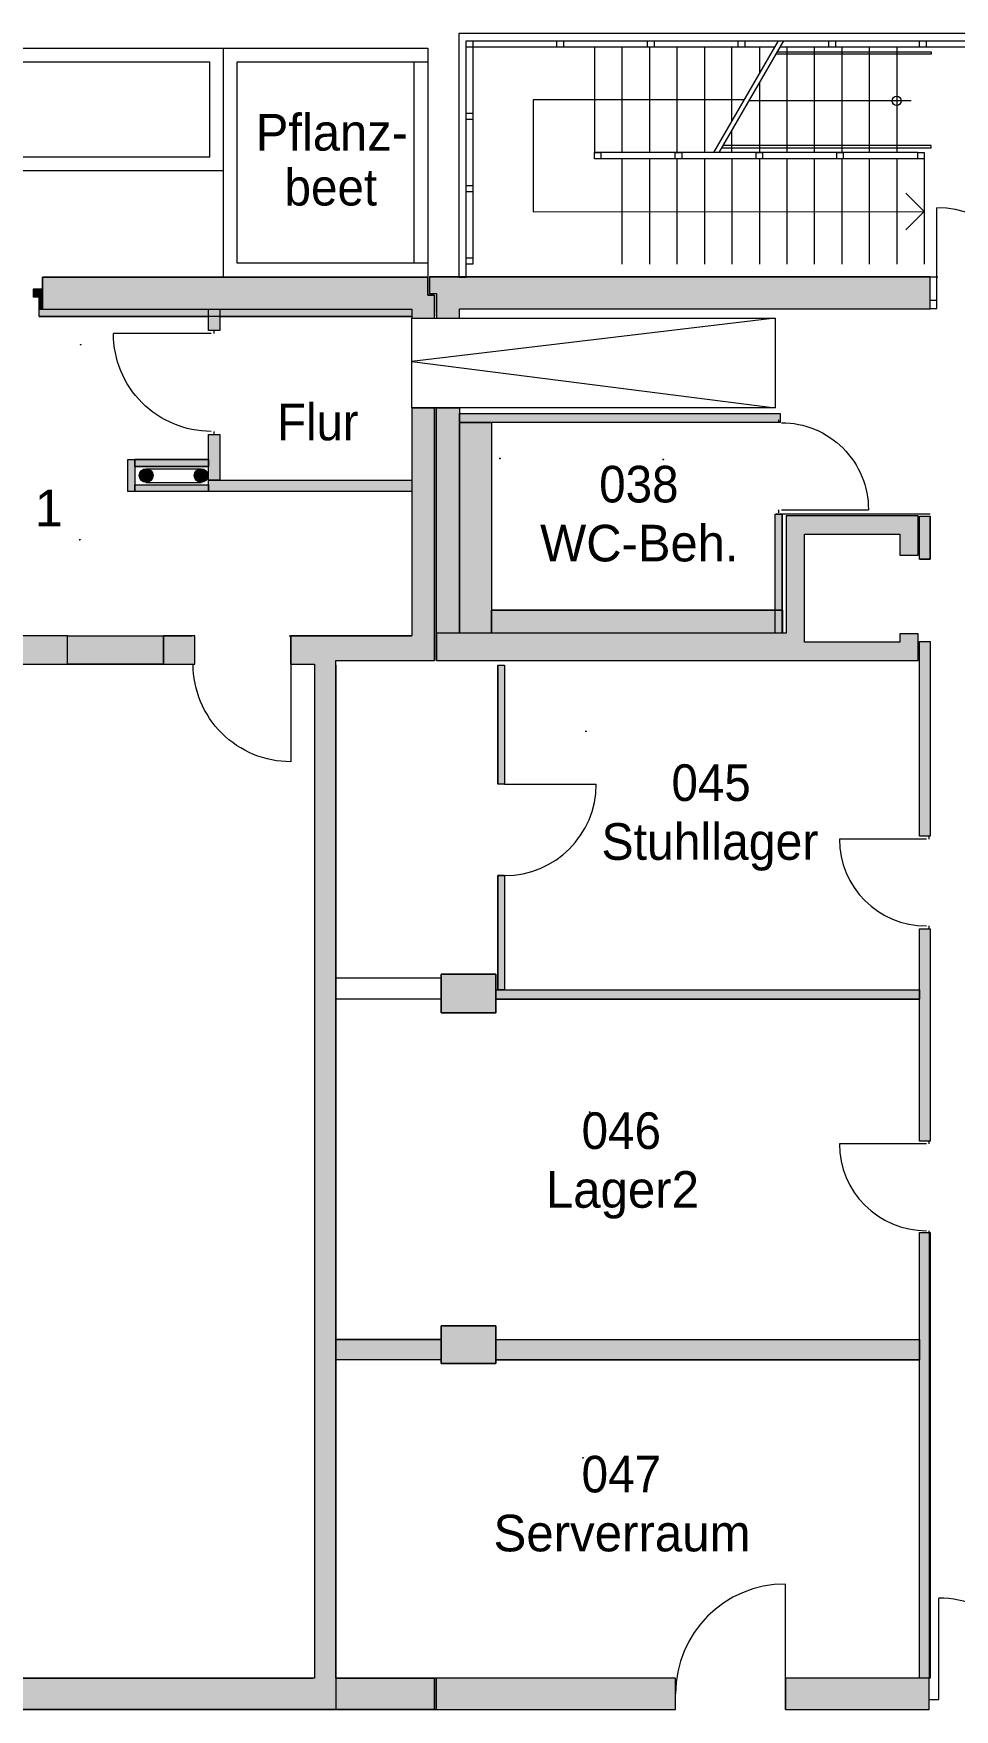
# Model space of a CAD drawing. Header units: inches. Extents: x 50200 to 250609, y 23637 to 115190.
# Drawn here: x 91219 to 101276, y 51720 to 70029 of the extents above; entities that cross this region are included whole.
import ezdxf

# ---------------------------------------------------------------- set-up
doc = ezdxf.new("R2010")
doc.units = ezdxf.units.IN
doc.header["$LTSCALE"] = 200
doc.header["$MEASUREMENT"] = 0
doc.header["$PDMODE"] = 34
doc.header["$PDSIZE"] = 5
doc.linetypes.add('Standardmuster', pattern=[0])
doc.linetypes.add('Volllinie', pattern=[0])
doc.layers.add('Grundebene', color=7, linetype='Continuous')
doc.styles.add('ARIAL', font='arial.ttf', dxfattribs={"height": 0.2})

# ---------------------------------------------------------------- blocks, each defined once
blk = doc.blocks.new('Color_Area-2F9')
at = {"layer": 'Grundebene', "true_color": 0x000000, "transparency": 33554687}
blk.add_hatch(color=18, dxfattribs=at).paths.add_polyline_path([(91589, 63449), (85839, 63449), (85839, 67019), (87619, 67019), (87619, 67369), (85039, 67369), (85039, 67019), (85689, 67019), (85689, 63449), (84946, 63449), (84889, 63449), (84889, 63139), (84979, 63139), (91589, 63139)], flags=0)
at = {"layer": 'Grundebene', "color": 18, "linetype": 'Volllinie', "lineweight": 13, "true_color": 0x000000}
for p, q in [((87619, 67369), (85039, 67369)), ((85039, 67369), (85039, 67019)), ((87619, 67019), (87619, 67369)), ((85039, 67019), (85689, 67019)), ((85689, 67019), (85689, 63449)), ((85839, 63449), (85839, 67019)), ((85839, 67019), (87619, 67019)), ((84946, 63449), (84889, 63449)), ((84889, 63449), (84889, 63139)), ((85689, 63449), (84946, 63449)), ((91589, 63449), (85839, 63449)), ((91589, 63139), (91589, 63449)), ((84889, 63139), (84979, 63139)), ((84979, 63139), (91589, 63139))]:
    blk.add_line(p, q, dxfattribs=at)
blk = doc.blocks.new('Color_Area-314')
at = {"layer": 'Grundebene', "true_color": 0x000000, "transparency": 33554687}
blk.add_hatch(color=18, dxfattribs=at).paths.add_polyline_path([(91279, 66939), (91279, 67019), (95349, 67019), (95349, 66939)], flags=0)
at = {"layer": 'Grundebene', "color": 18, "linetype": 'Volllinie', "lineweight": 13, "true_color": 0x000000}
blk.add_lwpolyline([(91279, 66939), (91279, 67019), (95349, 67019), (95349, 66939), (91279, 66939)], dxfattribs=at)
blk = doc.blocks.new('Color_Area-318')
at = {"layer": 'Grundebene', "true_color": 0x000000, "transparency": 33554687}
blk.add_hatch(color=18, dxfattribs=at).paths.add_polyline_path([(91279, 67019), (91279, 67149), (91319, 67149), (91319, 67019)], flags=0)
at = {"layer": 'Grundebene', "color": 18, "linetype": 'Volllinie', "lineweight": 13, "true_color": 0x000000}
blk.add_lwpolyline([(91279, 67019), (91279, 67149), (91319, 67149), (91319, 67019), (91279, 67019)], dxfattribs=at)
blk = doc.blocks.new('Color_Area-31E')
at = {"layer": 'Grundebene', "true_color": 0x000000, "transparency": 33554687}
blk.add_hatch(color=18, dxfattribs=at).paths.add_polyline_path([(95544, 67370), (95544, 67190), (95619, 67190), (95619, 66920), (95869, 66920), (95869, 67020), (101009, 67020), (101009, 67370)], flags=0)
at = {"layer": 'Grundebene', "color": 18, "linetype": 'Volllinie', "lineweight": 13, "true_color": 0x000000}
for p, q in [((95544, 67370), (95544, 67190)), ((101009, 67370), (95544, 67370)), ((101009, 67020), (101009, 67370)), ((95544, 67190), (95619, 67190)), ((95619, 67190), (95619, 66920)), ((95869, 66920), (95869, 67020)), ((95869, 67020), (101009, 67020)), ((95619, 66920), (95869, 66920))]:
    blk.add_line(p, q, dxfattribs=at)
blk = doc.blocks.new('Color_Area-3C9')
at = {"layer": 'Grundebene', "true_color": 0x000000, "transparency": 33554687}
blk.add_hatch(color=18, dxfattribs=at).paths.add_polyline_path([(91589, 63449), (92639, 63449), (92639, 63139), (91589, 63139)], flags=0)
at = {"layer": 'Grundebene', "color": 18, "linetype": 'Volllinie', "lineweight": 13, "true_color": 0x000000}
for p, q in [((91589, 63449), (92639, 63449)), ((91589, 63139), (91589, 63449)), ((92639, 63449), (92639, 63139)), ((92639, 63139), (91589, 63139))]:
    blk.add_line(p, q, dxfattribs=at)
blk = doc.blocks.new('Color_Area-3DC')
at = {"layer": 'Grundebene', "true_color": 0x000000, "transparency": 33554687}
blk.add_hatch(color=18, dxfattribs=at).paths.add_polyline_path([(93129, 66784), (93129, 67019), (93254, 67019), (93254, 66784)], flags=0)
at = {"layer": 'Grundebene', "color": 18, "linetype": 'Volllinie', "lineweight": 13, "true_color": 0x000000}
blk.add_lwpolyline([(93129, 66784), (93129, 67019), (93254, 67019), (93254, 66784), (93129, 66784)], dxfattribs=at)
blk = doc.blocks.new('Color_Area-3DE')
at = {"layer": 'Grundebene', "true_color": 0x000000, "transparency": 33554687}
blk.add_hatch(color=18, dxfattribs=at).paths.add_polyline_path([(95349, 65024), (93129, 65024), (93129, 65149), (95349, 65149)], flags=0)
at = {"layer": 'Grundebene', "color": 18, "linetype": 'Volllinie', "lineweight": 13, "true_color": 0x000000}
blk.add_lwpolyline([(95349, 65024), (93129, 65024), (93129, 65149), (95349, 65149), (95349, 65024)], dxfattribs=at)
blk = doc.blocks.new('Color_Area-3E0')
at = {"layer": 'Grundebene', "true_color": 0x000000, "transparency": 33554687}
blk.add_hatch(color=18, dxfattribs=at).paths.add_polyline_path([(93129, 65024), (92324, 65024), (92324, 65099), (93129, 65099)], flags=0)
at = {"layer": 'Grundebene', "color": 18, "linetype": 'Volllinie', "lineweight": 13, "true_color": 0x000000}
blk.add_lwpolyline([(93129, 65024), (92324, 65024), (92324, 65099), (93129, 65099), (93129, 65024)], dxfattribs=at)
blk = doc.blocks.new('Color_Area-3E2')
at = {"layer": 'Grundebene', "true_color": 0x000000, "transparency": 33554687}
blk.add_hatch(color=18, dxfattribs=at).paths.add_polyline_path([(93129, 65149), (93129, 65649), (93254, 65649), (93254, 65149)], flags=0)
at = {"layer": 'Grundebene', "color": 18, "linetype": 'Volllinie', "lineweight": 13, "true_color": 0x000000}
blk.add_lwpolyline([(93129, 65149), (93129, 65649), (93254, 65649), (93254, 65149), (93129, 65149)], dxfattribs=at)
blk = doc.blocks.new('Color_Area-4E4')
at = {"layer": 'Grundebene', "true_color": 0x000000, "transparency": 33554687}
blk.add_hatch(color=18, dxfattribs=at).paths.add_polyline_path([(99394, 64779), (99394, 63729), (99319, 63729), (99319, 64779)], flags=0)
at = {"layer": 'Grundebene', "color": 18, "linetype": 'Volllinie', "lineweight": 13, "true_color": 0x000000}
blk.add_lwpolyline([(99394, 64779), (99394, 63729), (99319, 63729), (99319, 64779), (99394, 64779)], dxfattribs=at)
blk = doc.blocks.new('Color_Area-4E6')
at = {"layer": 'Grundebene', "true_color": 0x000000, "transparency": 33554687}
blk.add_hatch(color=18, dxfattribs=at).paths.add_polyline_path([(96219, 63479), (96219, 63729), (99399, 63729), (99399, 63479)], flags=0)
at = {"layer": 'Grundebene', "color": 18, "linetype": 'Volllinie', "lineweight": 13, "true_color": 0x000000}
blk.add_lwpolyline([(96219, 63479), (96219, 63729), (99399, 63729), (99399, 63479), (96219, 63479)], dxfattribs=at)
blk = doc.blocks.new('Color_Area-4E8')
at = {"layer": 'Grundebene', "true_color": 0x000000, "transparency": 33554687}
blk.add_hatch(color=18, dxfattribs=at).paths.add_polyline_path([(95869, 63479), (95869, 65779), (96219, 65779), (96219, 63479)], flags=0)
at = {"layer": 'Grundebene', "color": 18, "linetype": 'Volllinie', "lineweight": 13, "true_color": 0x000000}
blk.add_lwpolyline([(95869, 63479), (95869, 65779), (96219, 65779), (96219, 63479), (95869, 63479)], dxfattribs=at)
blk = doc.blocks.new('Color_Area-4EA')
at = {"layer": 'Grundebene', "true_color": 0x000000, "transparency": 33554687}
blk.add_hatch(color=18, dxfattribs=at).paths.add_polyline_path([(95619, 63179), (100879, 63179), (100879, 63469), (100679, 63469), (100679, 63379), (99639, 63379), (99639, 64559), (100679, 64559), (100679, 64329), (100879, 64329), (100879, 64759), (99439, 64759), (99439, 63479), (95619, 63479)], flags=0)
at = {"layer": 'Grundebene', "color": 18, "linetype": 'Volllinie', "lineweight": 13, "true_color": 0x000000}
for p, q in [((100879, 64759), (99439, 64759)), ((99439, 64759), (99439, 63479)), ((100879, 64329), (100879, 64759)), ((99639, 63379), (99639, 64559)), ((99639, 64559), (100679, 64559)), ((100679, 64559), (100679, 64329)), ((100679, 64329), (100879, 64329)), ((99439, 63479), (95619, 63479)), ((95619, 63479), (95619, 63179)), ((100679, 63379), (99639, 63379)), ((100879, 63469), (100679, 63469)), ((100679, 63469), (100679, 63379)), ((100879, 63179), (100879, 63469)), ((95619, 63179), (100879, 63179))]:
    blk.add_line(p, q, dxfattribs=at)
blk = doc.blocks.new('Color_Area-507')
at = {"layer": 'Grundebene', "true_color": 0x000000, "transparency": 33554687}
blk.add_hatch(color=18, dxfattribs=at).paths.add_polyline_path([(95869, 65779), (95869, 65879), (99371, 65879), (99371, 65779)], flags=0)
at = {"layer": 'Grundebene', "color": 18, "linetype": 'Volllinie', "lineweight": 13, "true_color": 0x000000}
blk.add_lwpolyline([(95869, 65779), (95869, 65879), (99371, 65879), (99371, 65779), (95869, 65779)], dxfattribs=at)
blk = doc.blocks.new('Color_Area-509')
at = {"layer": 'Grundebene', "true_color": 0x000000, "transparency": 33554687}
blk.add_hatch(color=18, dxfattribs=at).paths.add_polyline_path([(95619, 65940), (95869, 65940), (95869, 63479), (95619, 63479)], flags=0)
at = {"layer": 'Grundebene', "color": 18, "linetype": 'Volllinie', "lineweight": 13, "true_color": 0x000000}
for p, q in [((95619, 65940), (95869, 65940)), ((95619, 63479), (95619, 65940)), ((95869, 65940), (95869, 63479)), ((95869, 63479), (95619, 63479))]:
    blk.add_line(p, q, dxfattribs=at)
blk = doc.blocks.new('Color_Area-512')
at = {"layer": 'Grundebene', "true_color": 0x000000, "transparency": 33554687}
blk.add_hatch(color=18, dxfattribs=at).paths.add_polyline_path([(94519, 55760), (95669, 55760), (95669, 55540), (94519, 55540)], flags=0)
at = {"layer": 'Grundebene', "color": 18, "linetype": 'Volllinie', "lineweight": 13, "true_color": 0x000000}
blk.add_lwpolyline([(94519, 55760), (95669, 55760), (95669, 55540), (94519, 55540), (94519, 55760)], dxfattribs=at)
blk = doc.blocks.new('Color_Area-514')
at = {"layer": 'Grundebene', "true_color": 0x000000, "transparency": 33554687}
blk.add_hatch(color=18, dxfattribs=at).paths.add_polyline_path([(96269, 55760), (100894, 55760), (100894, 55540), (96269, 55540)], flags=0)
at = {"layer": 'Grundebene', "color": 18, "linetype": 'Volllinie', "lineweight": 13, "true_color": 0x000000}
blk.add_lwpolyline([(96269, 55760), (100894, 55760), (100894, 55540), (96269, 55540), (96269, 55760)], dxfattribs=at)
blk = doc.blocks.new('Color_Area-516')
at = {"layer": 'Grundebene', "true_color": 0x000000, "transparency": 33554687}
blk.add_hatch(color=18, dxfattribs=at).paths.add_polyline_path([(100894, 59480), (96269, 59480), (96269, 59580), (100894, 59580)], flags=0)
at = {"layer": 'Grundebene', "color": 18, "linetype": 'Volllinie', "lineweight": 13, "true_color": 0x000000}
blk.add_lwpolyline([(100894, 59480), (96269, 59480), (96269, 59580), (100894, 59580), (100894, 59480)], dxfattribs=at)
blk = doc.blocks.new('Color_Area-518')
at = {"layer": 'Grundebene', "true_color": 0x000000, "transparency": 33554687}
blk.add_hatch(color=18, dxfattribs=at).paths.add_polyline_path([(100894, 52060), (100894, 56930), (101009, 56930), (101009, 52060)], flags=0)
at = {"layer": 'Grundebene', "color": 18, "linetype": 'Volllinie', "lineweight": 13, "true_color": 0x000000}
blk.add_lwpolyline([(100894, 52060), (100894, 56930), (101009, 56930), (101009, 52060), (100894, 52060)], dxfattribs=at)
blk = doc.blocks.new('Color_Area-51A')
at = {"layer": 'Grundebene', "true_color": 0x000000, "transparency": 33554687}
blk.add_hatch(color=18, dxfattribs=at).paths.add_polyline_path([(100894, 57930), (100894, 60249), (101009, 60249), (101009, 57930)], flags=0)
at = {"layer": 'Grundebene', "color": 18, "linetype": 'Volllinie', "lineweight": 13, "true_color": 0x000000}
blk.add_lwpolyline([(100894, 57930), (100894, 60249), (101009, 60249), (101009, 57930), (100894, 57930)], dxfattribs=at)
blk = doc.blocks.new('Color_Area-630')
at = {"layer": 'Grundebene', "true_color": 0x000000, "transparency": 33554687}
blk.add_hatch(color=18, dxfattribs=at).paths.add_polyline_path([(95599, 67170), (95524, 67170), (95524, 67369), (91319, 67369), (91319, 67019), (95349, 67019), (95349, 66920), (95599, 66920)], flags=0)
at = {"layer": 'Grundebene', "color": 18, "linetype": 'Volllinie', "lineweight": 13, "true_color": 0x000000}
for p, q in [((95524, 67369), (91319, 67369)), ((91319, 67369), (91319, 67019)), ((95524, 67170), (95524, 67369)), ((91319, 67019), (95349, 67019)), ((95349, 67019), (95349, 66920)), ((95599, 67170), (95524, 67170)), ((95599, 66920), (95599, 67170)), ((95349, 66920), (95599, 66920))]:
    blk.add_line(p, q, dxfattribs=at)
blk = doc.blocks.new('Color_Area-641')
at = {"layer": 'Grundebene', "true_color": 0x000000, "transparency": 33554687}
blk.add_hatch(color=18, dxfattribs=at).paths.add_polyline_path([(94289, 63139), (94289, 52060), (82004, 52060), (82004, 51720), (95599, 51720), (95599, 52060), (94519, 52060), (94519, 63179), (95599, 63179), (95599, 65940), (95349, 65940), (95349, 63449), (94029, 63449), (94029, 63139)], flags=0)
at = {"layer": 'Grundebene', "color": 18, "linetype": 'Volllinie', "lineweight": 13, "true_color": 0x000000}
for p, q in [((95599, 65940), (95349, 65940)), ((95349, 65940), (95349, 63449)), ((95599, 63179), (95599, 65940)), ((95349, 63449), (94029, 63449)), ((94029, 63449), (94029, 63139)), ((94519, 52060), (94519, 63179)), ((94519, 63179), (95599, 63179)), ((94029, 63139), (94289, 63139)), ((94289, 63139), (94289, 52060)), ((94289, 52060), (82004, 52060)), ((82004, 52060), (82004, 51720)), ((95599, 52060), (94519, 52060)), ((95599, 51720), (95599, 52060)), ((82004, 51720), (95599, 51720))]:
    blk.add_line(p, q, dxfattribs=at)
blk = doc.blocks.new('Color_Area-65E')
at = {"layer": 'Grundebene', "true_color": 0x000000, "transparency": 33554687}
blk.add_hatch(color=18, dxfattribs=at).paths.add_polyline_path([(92979, 63449), (92639, 63449), (92639, 63139), (92979, 63139)], flags=0)
at = {"layer": 'Grundebene', "color": 18, "linetype": 'Volllinie', "lineweight": 13, "true_color": 0x000000}
for p, q in [((92979, 63449), (92639, 63449)), ((92639, 63449), (92639, 63139)), ((92979, 63139), (92979, 63449)), ((92639, 63139), (92979, 63139))]:
    blk.add_line(p, q, dxfattribs=at)
blk = doc.blocks.new('Color_Area-683')
at = {"layer": 'Grundebene', "true_color": 0x000000, "transparency": 33554687}
blk.add_hatch(color=18, dxfattribs=at).paths.add_polyline_path([(96269, 55910), (96269, 55500), (95669, 55500), (95669, 55910)], flags=0)
at = {"layer": 'Grundebene', "color": 18, "linetype": 'Volllinie', "lineweight": 13, "true_color": 0x000000}
blk.add_lwpolyline([(96269, 55910), (96269, 55500), (95669, 55500), (95669, 55910), (96269, 55910)], dxfattribs=at)
blk = doc.blocks.new('Color_Area-685')
at = {"layer": 'Grundebene', "true_color": 0x000000, "transparency": 33554687}
blk.add_hatch(color=18, dxfattribs=at).paths.add_polyline_path([(96269, 59751), (96269, 59330), (95669, 59330), (95669, 59751)], flags=0)
at = {"layer": 'Grundebene', "color": 18, "linetype": 'Volllinie', "lineweight": 13, "true_color": 0x000000}
blk.add_lwpolyline([(96269, 59751), (96269, 59330), (95669, 59330), (95669, 59751), (96269, 59751)], dxfattribs=at)
blk = doc.blocks.new('Color_Area-698')
at = {"layer": 'Grundebene', "true_color": 0x000000, "transparency": 33554687}
blk.add_hatch(color=18, dxfattribs=at).paths.add_polyline_path([(95599, 52060), (94519, 52060), (94519, 51720), (95599, 51720)], flags=0)
at = {"layer": 'Grundebene', "color": 18, "linetype": 'Volllinie', "lineweight": 13, "true_color": 0x000000}
for p, q in [((95599, 52060), (94519, 52060)), ((94519, 52060), (94519, 51720)), ((95599, 51720), (95599, 52060)), ((94519, 51720), (95599, 51720))]:
    blk.add_line(p, q, dxfattribs=at)
blk = doc.blocks.new('Color_Area-866')
at = {"layer": 'Grundebene', "true_color": 0x000000, "transparency": 33554687}
blk.add_hatch(color=18, dxfattribs=at).paths.add_polyline_path([(95599, 51720), (98229, 51720), (98229, 52060), (95599, 52060)], flags=0)
at = {"layer": 'Grundebene', "color": 18, "linetype": 'Volllinie', "lineweight": 13, "true_color": 0x000000}
for p, q in [((98229, 52060), (95599, 52060)), ((95599, 52060), (95599, 51720)), ((98229, 51720), (98229, 52060)), ((95599, 51720), (98229, 51720))]:
    blk.add_line(p, q, dxfattribs=at)
blk = doc.blocks.new('Color_Area-86F')
at = {"layer": 'Grundebene', "true_color": 0x000000, "transparency": 33554687}
blk.add_hatch(color=18, dxfattribs=at).paths.add_polyline_path([(99429, 51890), (99429, 51720), (100999, 51720), (100999, 51800), (100999, 52060), (99429, 52060)], flags=0)
at = {"layer": 'Grundebene', "color": 18, "linetype": 'Volllinie', "lineweight": 13, "true_color": 0x000000}
for p, q in [((100999, 52060), (99429, 52060)), ((99429, 52060), (99429, 51890)), ((100999, 51800), (100999, 52060)), ((99429, 51890), (99429, 51720)), ((99429, 51720), (100999, 51720)), ((100999, 51720), (100999, 51800))]:
    blk.add_line(p, q, dxfattribs=at)
blk = doc.blocks.new('Color_Area-BCA')
at = {"layer": 'Grundebene', "true_color": 0x000000, "transparency": 33554687}
blk.add_hatch(color=18, dxfattribs=at).paths.add_polyline_path([(95669, 55500), (96269, 55500), (96269, 55910), (95669, 55910)], flags=0)
at = {"layer": 'Grundebene', "color": 18, "linetype": 'Volllinie', "lineweight": 13, "true_color": 0x000000}
for p, q in [((96269, 55910), (95669, 55910)), ((95669, 55910), (95669, 55500)), ((96269, 55500), (96269, 55910)), ((95669, 55500), (96269, 55500))]:
    blk.add_line(p, q, dxfattribs=at)
blk = doc.blocks.new('Color_Area-BE5')
at = {"layer": 'Grundebene', "true_color": 0x000000, "transparency": 33554687}
blk.add_hatch(color=18, dxfattribs=at).paths.add_polyline_path([(95669, 59330), (96269, 59330), (96269, 59751), (95669, 59751)], flags=0)
at = {"layer": 'Grundebene', "color": 18, "linetype": 'Volllinie', "lineweight": 13, "true_color": 0x000000}
for p, q in [((96269, 59751), (95669, 59751)), ((95669, 59751), (95669, 59330)), ((96269, 59330), (96269, 59751)), ((95669, 59330), (96269, 59330))]:
    blk.add_line(p, q, dxfattribs=at)
blk = doc.blocks.new('Color_Area-CCA')
at = {"layer": 'Grundebene', "true_color": 0x000000, "transparency": 33554687}
blk.add_hatch(color=18, dxfattribs=at).paths.add_polyline_path([(96289, 61829), (96289, 63129), (96364, 63129), (96364, 61829)], flags=0)
at = {"layer": 'Grundebene', "color": 18, "linetype": 'Volllinie', "lineweight": 13, "true_color": 0x000000}
blk.add_lwpolyline([(96289, 61829), (96289, 63129), (96364, 63129), (96364, 61829), (96289, 61829)], dxfattribs=at)
blk = doc.blocks.new('Color_Area-CCC')
at = {"layer": 'Grundebene', "true_color": 0x000000, "transparency": 33554687}
blk.add_hatch(color=18, dxfattribs=at).paths.add_polyline_path([(96289, 59580), (96289, 60829), (96364, 60829), (96364, 59580)], flags=0)
at = {"layer": 'Grundebene', "color": 18, "linetype": 'Volllinie', "lineweight": 13, "true_color": 0x000000}
blk.add_lwpolyline([(96289, 59580), (96289, 60829), (96364, 60829), (96364, 59580), (96289, 59580)], dxfattribs=at)
blk = doc.blocks.new('Color_Area-EC8')
at = {"layer": 'Grundebene', "true_color": 0x000000, "transparency": 33554687}
blk.add_hatch(color=18, dxfattribs=at).paths.add_polyline_path([(100894, 61259), (100894, 63388), (101009, 63388), (101009, 61259)], flags=0)
at = {"layer": 'Grundebene', "color": 18, "linetype": 'Volllinie', "lineweight": 13, "true_color": 0x000000}
blk.add_lwpolyline([(100894, 61259), (100894, 63388), (101009, 63388), (101009, 61259), (100894, 61259)], dxfattribs=at)
blk = doc.blocks.new('Color_Area-ED7')
at = {"layer": 'Grundebene', "true_color": 0x000000, "transparency": 33554687}
blk.add_hatch(color=18, dxfattribs=at).paths.add_polyline_path([(101009, 64758), (101009, 64288), (100894, 64288), (100894, 64758)], flags=0)
at = {"layer": 'Grundebene', "color": 18, "linetype": 'Volllinie', "lineweight": 13, "true_color": 0x000000}
blk.add_lwpolyline([(101009, 64758), (101009, 64288), (100894, 64288), (100894, 64758), (101009, 64758)], dxfattribs=at)
blk = doc.blocks.new('Color_Area-101D')
at = {"layer": 'Grundebene', "true_color": 0x000000, "transparency": 33554687}
h = blk.add_hatch(color=18, dxfattribs=at)
edge = h.paths.add_edge_path(flags=0)
edge.add_arc((93049, 65199), 75, 0, 360)
at = {"layer": 'Grundebene', "color": 18, "linetype": 'Volllinie', "lineweight": 13, "true_color": 0x000000}
blk.add_circle((93049, 65199), 75, dxfattribs=at)
blk = doc.blocks.new('Color_Area-1020')
at = {"layer": 'Grundebene', "true_color": 0x000000, "transparency": 33554687}
blk.add_hatch(color=18, dxfattribs=at).paths.add_polyline_path([(93129, 65374), (92324, 65374), (92324, 65299), (93129, 65299)], flags=0)
at = {"layer": 'Grundebene', "color": 18, "linetype": 'Volllinie', "lineweight": 13, "true_color": 0x000000}
blk.add_lwpolyline([(93129, 65374), (92324, 65374), (92324, 65299), (93129, 65299), (93129, 65374)], dxfattribs=at)
blk = doc.blocks.new('Color_Area-1022')
at = {"layer": 'Grundebene', "true_color": 0x000000, "transparency": 33554687}
blk.add_hatch(color=18, dxfattribs=at).paths.add_polyline_path([(92249, 65024), (92249, 65374), (92324, 65374), (92324, 65024)], flags=0)
at = {"layer": 'Grundebene', "color": 18, "linetype": 'Volllinie', "lineweight": 13, "true_color": 0x000000}
blk.add_lwpolyline([(92249, 65024), (92249, 65374), (92324, 65374), (92324, 65024), (92249, 65024)], dxfattribs=at)
blk = doc.blocks.new('Color_Area-1033')
at = {"layer": 'Grundebene', "true_color": 0x000000, "transparency": 33554687}
h = blk.add_hatch(color=18, dxfattribs=at)
edge = h.paths.add_edge_path(flags=0)
edge.add_arc((92449, 65199), 75, 0, 360)
at = {"layer": 'Grundebene', "color": 18, "linetype": 'Volllinie', "lineweight": 13, "true_color": 0x000000}
blk.add_circle((92449, 65199), 75, dxfattribs=at)
blk = doc.blocks.new('Color_Area-1086')
at = {"layer": 'Grundebene', "true_color": 0x000000, "transparency": 33554687}
blk.add_hatch(color=18, dxfattribs=at).paths.add_polyline_path([(91219, 67239), (91319, 67239), (91319, 67149), (91219, 67149)], flags=0)
at = {"layer": 'Grundebene', "color": 18, "linetype": 'Volllinie', "lineweight": 13, "true_color": 0x000000}
for p, q in [((91219, 67239), (91319, 67239)), ((91219, 67149), (91219, 67239)), ((91319, 67239), (91319, 67149)), ((91319, 67149), (91219, 67149))]:
    blk.add_line(p, q, dxfattribs=at)

msp = doc.modelspace()

# ---------------------------------------------------------------- linework, layer by layer
at = {"layer": 'Grundebene', "color": 18, "linetype": 'Volllinie', "lineweight": 13, "true_color": 0x000000}
for p, q in [((103025, 70029), (95865, 70029)), ((95865, 70029), (95865, 67369)), ((95945, 67369), (95945, 69949)), ((95945, 69949), (102945, 69949)), ((95945, 67509), (95945, 69949)), ((95945, 69949), (99354, 69949)), ((95945, 69949), (96015, 69949)), ((95945, 69879), (95945, 69949)), ((96015, 69949), (96015, 69879)), ((96935, 69949), (97005, 69949)), ((96935, 69879), (96935, 69949)), ((97005, 69949), (97005, 69879)), ((97925, 69949), (97995, 69949)), ((97925, 69879), (97925, 69949)), ((97995, 69949), (97995, 69879)), ((98649, 68729), (99354, 69949)), ((98707, 68729), (99411, 69949)), ((98915, 69949), (98985, 69949)), ((98915, 69879), (98915, 69949)), ((98985, 69949), (98985, 69879)), ((99411, 69949), (102945, 69949)), ((99905, 69949), (99975, 69949)), ((99905, 69879), (99905, 69949)), ((99975, 69949), (99975, 69879)), ((100895, 69949), (100965, 69949)), ((100895, 69879), (100895, 69949)), ((100965, 69949), (100965, 69879)), ((84144, 69870), (93294, 69870)), ((93294, 69870), (95524, 69870)), ((93294, 67369), (93294, 69870)), ((95524, 69870), (95524, 69720)), ((96015, 69879), (95945, 69879)), ((99313, 69879), (96015, 69879)), ((96015, 69879), (96015, 67509)), ((97005, 69879), (96935, 69879)), ((97345, 69879), (97345, 68719)), ((97645, 69879), (97645, 68729)), ((97995, 69879), (97925, 69879)), ((97945, 69879), (97945, 68729)), ((98245, 69879), (98245, 68729)), ((98545, 69879), (98545, 68729)), ((98845, 69068), (98845, 69879)), ((98985, 69879), (98915, 69879)), ((99145, 69879), (99145, 69587)), ((99328, 69804), (99342, 69829)), ((101020, 69804), (99328, 69804)), ((99342, 69829), (101020, 69829)), ((102875, 69879), (99371, 69879)), ((99445, 69879), (99445, 68729)), ((99745, 69879), (99745, 68729)), ((99975, 69879), (99905, 69879)), ((100045, 69879), (100045, 68729)), ((100345, 69879), (100345, 68729)), ((100645, 69879), (100645, 68729)), ((100965, 69879), (100895, 69879)), ((101020, 69829), (101020, 69804)), ((84294, 69720), (93144, 69720)), ((93144, 68679), (93144, 69720)), ((93444, 69720), (95524, 69720)), ((93444, 67520), (93444, 69720)), ((95374, 69720), (95524, 69720)), ((95374, 67520), (95374, 69720)), ((95524, 69720), (95524, 67520)), ((99145, 69487), (99145, 68729)), ((98976, 69304), (96675, 69304)), ((96675, 69304), (96675, 68080)), ((100802, 69294), (99033, 69294)), ((95945, 69159), (96015, 69159)), ((95945, 69089), (95945, 69159)), ((96015, 69089), (95945, 69089)), ((96015, 69159), (96015, 69089)), ((98845, 68729), (98845, 68968)), ((93144, 68679), (84294, 68679)), ((100875, 68729), (97345, 68729)), ((97345, 68729), (97415, 68729)), ((97345, 68659), (97345, 68729)), ((97415, 68729), (97415, 68659)), ((98227, 68729), (98297, 68729)), ((98227, 68659), (98227, 68729)), ((98297, 68729), (98297, 68659)), ((98750, 68804), (98736, 68779)), ((98736, 68779), (101020, 68779)), ((101020, 68804), (98750, 68804)), ((99110, 68729), (99180, 68729)), ((99110, 68659), (99110, 68729)), ((99180, 68729), (99180, 68659)), ((99992, 68729), (100062, 68729)), ((99992, 68659), (99992, 68729)), ((100062, 68729), (100062, 68659)), ((100875, 68729), (100945, 68729)), ((100875, 68659), (100875, 68729)), ((100945, 68729), (100945, 68659)), ((101020, 68779), (101020, 68804)), ((93294, 68529), (84144, 68529)), ((100875, 68659), (97345, 68659)), ((97415, 68659), (97345, 68659)), ((97645, 68659), (97645, 67509)), ((97945, 68659), (97945, 67509)), ((98297, 68659), (98227, 68659)), ((98245, 68659), (98245, 67509)), ((98545, 68659), (98545, 67509)), ((98845, 68659), (98845, 67509)), ((99180, 68659), (99110, 68659)), ((99145, 68659), (99145, 67509)), ((99445, 68659), (99445, 67509)), ((99745, 68659), (99745, 67509)), ((100062, 68659), (99992, 68659)), ((100045, 68659), (100045, 67509)), ((100345, 68659), (100345, 67509)), ((100645, 68659), (100645, 67509)), ((100945, 68659), (100875, 68659)), ((100945, 68659), (100945, 67509)), ((95945, 68369), (96015, 68369)), ((95945, 68299), (95945, 68369)), ((96015, 68299), (95945, 68299)), ((96015, 68369), (96015, 68299)), ((100745, 68284), (100945, 68084)), ((101084, 67026), (101084, 68126)), ((96675, 68080), (100945, 68084)), ((100945, 68084), (100745, 67884)), ((95945, 67579), (96015, 67579)), ((95945, 67509), (95945, 67579)), ((96015, 67579), (96015, 67509)), ((95374, 67520), (93444, 67520)), ((95524, 67520), (95374, 67520)), ((95524, 67520), (95524, 67370)), ((96005, 67509), (95945, 67509)), ((96015, 67509), (95945, 67509)), ((96015, 67509), (96005, 67509)), ((91219, 67239), (91319, 67239)), ((91219, 67149), (91219, 67239)), ((95524, 67369), (91319, 67369)), ((91319, 67369), (91319, 67019)), ((91319, 67369), (95524, 67369)), ((91319, 67019), (91319, 67369)), ((91319, 67239), (91319, 67149)), ((95524, 67370), (95524, 67170)), ((95524, 67170), (95524, 67369)), ((95544, 67370), (95544, 67190)), ((101009, 67370), (95544, 67370)), ((95544, 67370), (95544, 67190)), ((95544, 67370), (101093, 67370)), ((95544, 67370), (101093, 67370)), ((95865, 67369), (95945, 67369)), ((101009, 67020), (101009, 67370)), ((91319, 67149), (91219, 67149)), ((91279, 66939), (91279, 67149)), ((91319, 67019), (95349, 67019)), ((91319, 67019), (95349, 67019)), ((93129, 67019), (93254, 67019)), ((93129, 66784), (93129, 67019)), ((93254, 67019), (93254, 66784)), ((95349, 67019), (95349, 66920)), ((95349, 67019), (95349, 66940)), ((95599, 67170), (95524, 67170)), ((95524, 67170), (95599, 67170)), ((95544, 67190), (95619, 67190)), ((95544, 67190), (95619, 67190)), ((95599, 66920), (95599, 67170)), ((95599, 67170), (95599, 66940)), ((95619, 67190), (95619, 66920)), ((95619, 67190), (95619, 66940)), ((95869, 66920), (95869, 67020)), ((95869, 67020), (101009, 67020)), ((95869, 66940), (95869, 67020)), ((101009, 67116), (101084, 67116)), ((101009, 67026), (101084, 67026)), ((91279, 66939), (93129, 66939)), ((93254, 66939), (95349, 66939)), ((95349, 66920), (95599, 66920)), ((95349, 66920), (99319, 66920)), ((95349, 65940), (95349, 66920)), ((99319, 66920), (95349, 66447)), ((95355, 66920), (95605, 66920)), ((95619, 66920), (95869, 66920)), ((95619, 66920), (95869, 66920)), ((99319, 66920), (99319, 65940)), ((93158, 66751), (92092, 66751)), ((93254, 66784), (93129, 66784)), ((93192, 66751), (93192, 66784)), ((95349, 66447), (99319, 65940)), ((95599, 65940), (95349, 65940)), ((95349, 65940), (95349, 63449)), ((95349, 65940), (95349, 63449)), ((95349, 65940), (95599, 65940)), ((99319, 65940), (95349, 65940)), ((95599, 63179), (95599, 65940)), ((95599, 65940), (95599, 63179)), ((95619, 65940), (95869, 65940)), ((95619, 63479), (95619, 65940)), ((95619, 63179), (95619, 65940)), ((95619, 65940), (95869, 65940)), ((95619, 63179), (95619, 65940)), ((95869, 65940), (95869, 63479)), ((96219, 65779), (96219, 63729)), ((99356, 65810), (99356, 65777)), ((93129, 65649), (93254, 65649)), ((93129, 65149), (93129, 65649)), ((93192, 65649), (93192, 65683)), ((93254, 65649), (93254, 65149)), ((92449, 65274), (93049, 65274)), ((92449, 65124), (93049, 65124)), ((93254, 65149), (93129, 65149)), ((99356, 64827), (99356, 64794)), ((99386, 64827), (100336, 64827)), ((99319, 63479), (99319, 64779)), ((101009, 64779), (99324, 64779)), ((99394, 63479), (99394, 64779)), ((100879, 64759), (99439, 64759)), ((99439, 64759), (99439, 63479)), ((100879, 64329), (100879, 64759)), ((100894, 64288), (100894, 64758)), ((100894, 64758), (101009, 64758)), ((101009, 64288), (101009, 64758)), ((99639, 63379), (99639, 64559)), ((99639, 64559), (100679, 64559)), ((100679, 64559), (100679, 64329)), ((100679, 64329), (100879, 64329)), ((100894, 64288), (101009, 64288)), ((99399, 63729), (96219, 63729)), ((91589, 63449), (85839, 63449)), ((91589, 63139), (91589, 63449)), ((91589, 63449), (92639, 63449)), ((91589, 63139), (91589, 63449)), ((91589, 63449), (92639, 63449)), ((91589, 63139), (91589, 63449)), ((92609, 63449), (92949, 63449)), ((92639, 63449), (92639, 63139)), ((92979, 63449), (92639, 63449)), ((92639, 63449), (92639, 63139)), ((92639, 63139), (92639, 63449)), ((92979, 63139), (92979, 63449)), ((92979, 63139), (92979, 63449)), ((94009, 63449), (95349, 63449)), ((95349, 63449), (94029, 63449)), ((94029, 63449), (94029, 63139)), ((94029, 63139), (94029, 63449)), ((99439, 63479), (95619, 63479)), ((95619, 63479), (95619, 63179)), ((95869, 63479), (95619, 63479)), ((100679, 63379), (99639, 63379)), ((100879, 63469), (100679, 63469)), ((100679, 63469), (100679, 63379)), ((100879, 63179), (100879, 63469)), ((100894, 63388), (101009, 63388)), ((100894, 63388), (101009, 63388)), ((100894, 61259), (100894, 63388)), ((101009, 63388), (101009, 61259)), ((94519, 52060), (94519, 63179)), ((94519, 63179), (95599, 63179)), ((94519, 63179), (95599, 63179)), ((95619, 63179), (100879, 63179)), ((84889, 63139), (91589, 63139)), ((91549, 63139), (92609, 63139)), ((92639, 63139), (91589, 63139)), ((92609, 63139), (92949, 63139)), ((92639, 63139), (92979, 63139)), ((94029, 63139), (94289, 63139)), ((94029, 63139), (94029, 62073)), ((94058, 63139), (94091, 63139)), ((94289, 63139), (94289, 52060)), ((94289, 63139), (94289, 52060)), ((94519, 63129), (94519, 52060)), ((96289, 63129), (96289, 61829)), ((96364, 63129), (96364, 61829)), ((96364, 61829), (96289, 61829)), ((96364, 61829), (97364, 61829)), ((100969, 61229), (100019, 61229)), ((101009, 61259), (100894, 61259)), ((100999, 61229), (100999, 61259)), ((96289, 60829), (96289, 59580)), ((96364, 60829), (96289, 60829)), ((96364, 60829), (96364, 59580)), ((100894, 60249), (101009, 60249)), ((100894, 57930), (100894, 60249)), ((100999, 60249), (100999, 60279)), ((101009, 60249), (101009, 57930)), ((95669, 59710), (94519, 59710)), ((96269, 59751), (95669, 59751)), ((95669, 59751), (95669, 59330)), ((96269, 59330), (96269, 59751)), ((96269, 59580), (100894, 59580)), ((95669, 59480), (94519, 59480)), ((95669, 59330), (96269, 59330)), ((96269, 59480), (100894, 59480)), ((100969, 57900), (100019, 57900)), ((101009, 57930), (100894, 57930)), ((100999, 57900), (100999, 57930)), ((100999, 56920), (100999, 56950)), ((100894, 56930), (101009, 56930)), ((100894, 52060), (100894, 56930)), ((100999, 56930), (100999, 52060)), ((101009, 56930), (101009, 52060)), ((96269, 55910), (95669, 55910)), ((95669, 55910), (95669, 55500)), ((96269, 55500), (96269, 55910)), ((95669, 55760), (94519, 55760)), ((96269, 55760), (100894, 55760)), ((95669, 55540), (94519, 55540)), ((95669, 55500), (96269, 55500)), ((96269, 55540), (100894, 55540)), ((99429, 51890), (99429, 53090)), ((101105, 51830), (101105, 52936)), ((94289, 52060), (82004, 52060)), ((82004, 52060), (94269, 52060)), ((95599, 52060), (94519, 52060)), ((95599, 52060), (94519, 52060)), ((94519, 52060), (94519, 51720)), ((94519, 52060), (95599, 52060)), ((95599, 51720), (95599, 52060)), ((95599, 51720), (95599, 52060)), ((98229, 52060), (95599, 52060)), ((95599, 52060), (95599, 51720)), ((95599, 52060), (95599, 51720)), ((95619, 51720), (95619, 52060)), ((98229, 52060), (95619, 52060)), ((98229, 51720), (98229, 52060)), ((98229, 51720), (98229, 52060)), ((100999, 52060), (99429, 52060)), ((99429, 52060), (99429, 51890)), ((99429, 51720), (99429, 52060)), ((100999, 52060), (99429, 52060)), ((101009, 52060), (100894, 52060)), ((100999, 51720), (100999, 52060)), ((100999, 51800), (100999, 52060)), ((99429, 51890), (99429, 51720)), ((99429, 51890), (99430, 51890)), ((100999, 51830), (101105, 51830)), ((82004, 51720), (95599, 51720)), ((94519, 51720), (82004, 51720)), ((94519, 51720), (95599, 51720)), ((95599, 51720), (94519, 51720)), ((95599, 51720), (98229, 51720)), ((95619, 51720), (98229, 51720)), ((99429, 51720), (100999, 51720)), ((99429, 51720), (100999, 51720)), ((100999, 51720), (100999, 51800))]:
    msp.add_line(p, q, dxfattribs=at)
for points in [[(93158, 65683, -0.199001), (92404, 65996, -0.198698), (92092, 66751)], [(94029, 62073, -0.198823), (93275, 62385, -0.199127), (92962, 63139)]]:
    msp.add_lwpolyline(points, format="xyb", dxfattribs=at)
for points in [[(99386, 65777), (99434, 65776), (99481, 65773), (99527, 65767), (99573, 65759), (99618, 65749), (99662, 65737), (99706, 65722), (99749, 65706), (99792, 65687), (99834, 65665), (99875, 65642), (99915, 65617), (99953, 65590), (99990, 65561), (100025, 65531), (100059, 65499), (100090, 65466), (100120, 65431), (100149, 65394), (100176, 65356), (100201, 65316), (100225, 65274), (100246, 65232), (100265, 65190), (100282, 65147), (100296, 65103), (100308, 65058), (100319, 65013), (100326, 64968), (100332, 64921), (100335, 64875), (100336, 64827)], [(92249, 65374), (92324, 65374), (92324, 65024), (92249, 65024), (92249, 65374)], [(93129, 65374), (93129, 65299), (92324, 65299), (92324, 65374), (93129, 65374)], [(92324, 65024), (92324, 65099), (93129, 65099), (93129, 65024), (92324, 65024)], [(93129, 65024), (93129, 65149), (95349, 65149), (95349, 65024), (93129, 65024)]]:
    msp.add_lwpolyline(points, dxfattribs=at)
for centre, radius in [((100645, 69294), 50), ((92449, 65199), 75), ((93049, 65199), 75)]:
    msp.add_circle(centre, radius, dxfattribs=at)
for centre, radius, start, end in [((101084, 67116), 1010, 0, 90), ((96364, 61829), 1000, 270, 360), ((100969, 61229), 950, 180, 270), ((100969, 57900), 950, 180, 270), ((99429, 51890), 1200, 90, 180), ((101105, 51841), 1096, 359.4218, 90)]:
    msp.add_arc(centre, radius, start, end, dxfattribs=at)
at = {"layer": 'Grundebene', "color": 18, "linetype": 'Standardmuster', "lineweight": 13, "true_color": 0x000000}
for p in [(91735, 66630), (93933, 65784), (96313, 65387), (98096, 65376), (91725, 64499), (97251, 62406), (97293, 58246), (97219, 54469)]:
    msp.add_point(p, dxfattribs=at)

# ---------------------------------------------------------------- block references
at = {"layer": 'Grundebene'}
for name in ['Color_Area-2F9', 'Color_Area-1086', 'Color_Area-630', 'Color_Area-31E', 'Color_Area-318', 'Color_Area-314', 'Color_Area-3DC', 'Color_Area-641', 'Color_Area-509', 'Color_Area-507', 'Color_Area-4E8', 'Color_Area-3E2', 'Color_Area-1022', 'Color_Area-1020', 'Color_Area-1033', 'Color_Area-101D', 'Color_Area-3E0', 'Color_Area-3DE', 'Color_Area-4EA', 'Color_Area-4E4', 'Color_Area-ED7', 'Color_Area-4E6', 'Color_Area-3C9', 'Color_Area-65E', 'Color_Area-EC8', 'Color_Area-CCA', 'Color_Area-CCC', 'Color_Area-51A', 'Color_Area-685', 'Color_Area-BE5', 'Color_Area-516', 'Color_Area-518', 'Color_Area-683', 'Color_Area-BCA', 'Color_Area-512', 'Color_Area-514', 'Color_Area-698', 'Color_Area-866', 'Color_Area-86F']:
    msp.add_blockref(name, (0, 0), dxfattribs=at)

# ---------------------------------------------------------------- texts
at = {"layer": 'Grundebene', "color": 18, "lineweight": 18, "true_color": 0x000000, "style": 'ARIAL'}
for s, width, p in [('Pflanz-', 0.955801, (93646, 68750)), ('beet', 0.930402, (93960, 68150)), ('Flur', 0.923506, (93880, 65585)), ('038', 0.929797, (97396, 64906)), ('Beratung 1', 0.990012, (88833, 64645)), ('WC-Beh.', 0.955862, (96751, 64262)), ('045', 0.927697, (98186, 61645)), ('Stuhllager', 0.941539, (97421, 61002)), ('046', 0.93064, (97204, 57843)), ('Lager2', 0.961101, (96814, 57201)), ('047', 0.931061, (97204, 54091)), ('Serverraum', 0.961872, (96242, 53447))]:
    msp.add_text(s, height=400, dxfattribs=dict(at, width=width)).set_placement(p)

doc.saveas('drawing.dxf')
